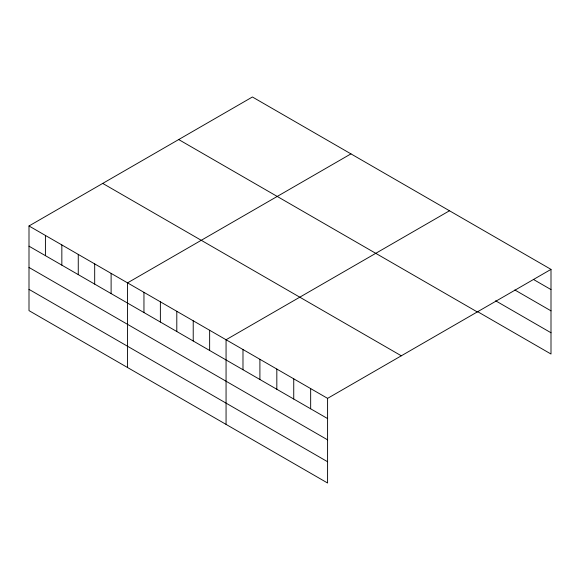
<?xml version="1.0" encoding="UTF-8"?>
<svg xmlns="http://www.w3.org/2000/svg" width="580" height="580" viewBox="0 0 580 580"><rect width="100%" height="100%" fill="white"/><g stroke="black" fill="none" stroke-linecap="round" stroke-linejoin="round"><path stroke-width="0.87" d="M29 225.975L327.584 398.366L327.584 483.01L29 310.626L29 225.975L252.416 96.99L551 269.374L551 354.025L477.166 311.395M350.951 153.874L127.535 282.866L127.535 367.51M449.478 210.765L226.062 339.75L226.062 424.4M327.584 398.366L551 269.374M534.078 279.814L551 289.579M514.851 289.978L551 310.851M495.625 300.788L551 332.76M178.691 139.555L477.275 311.938M102.725 183.41L401.309 355.794M29 246.181L327.584 418.572M29 267.452L327.584 439.836M29 289.362L327.584 461.745M310.662 388.593L310.662 408.798M293.741 378.827L293.741 399.033M276.827 369.054L276.827 389.267M259.905 359.288L259.905 379.494M242.984 349.522L242.984 369.728M209.641 330.267L209.641 350.479M193.22 320.791L193.22 340.996M176.799 311.308L176.799 331.513M160.377 301.825L160.377 322.031M143.956 292.342L143.956 312.555M111.113 273.383L111.113 293.589M94.685 263.9L94.685 284.106M78.264 254.417L78.264 274.63M61.842 244.941L61.842 265.147M45.421 235.458L45.421 255.664"/></g></svg>
